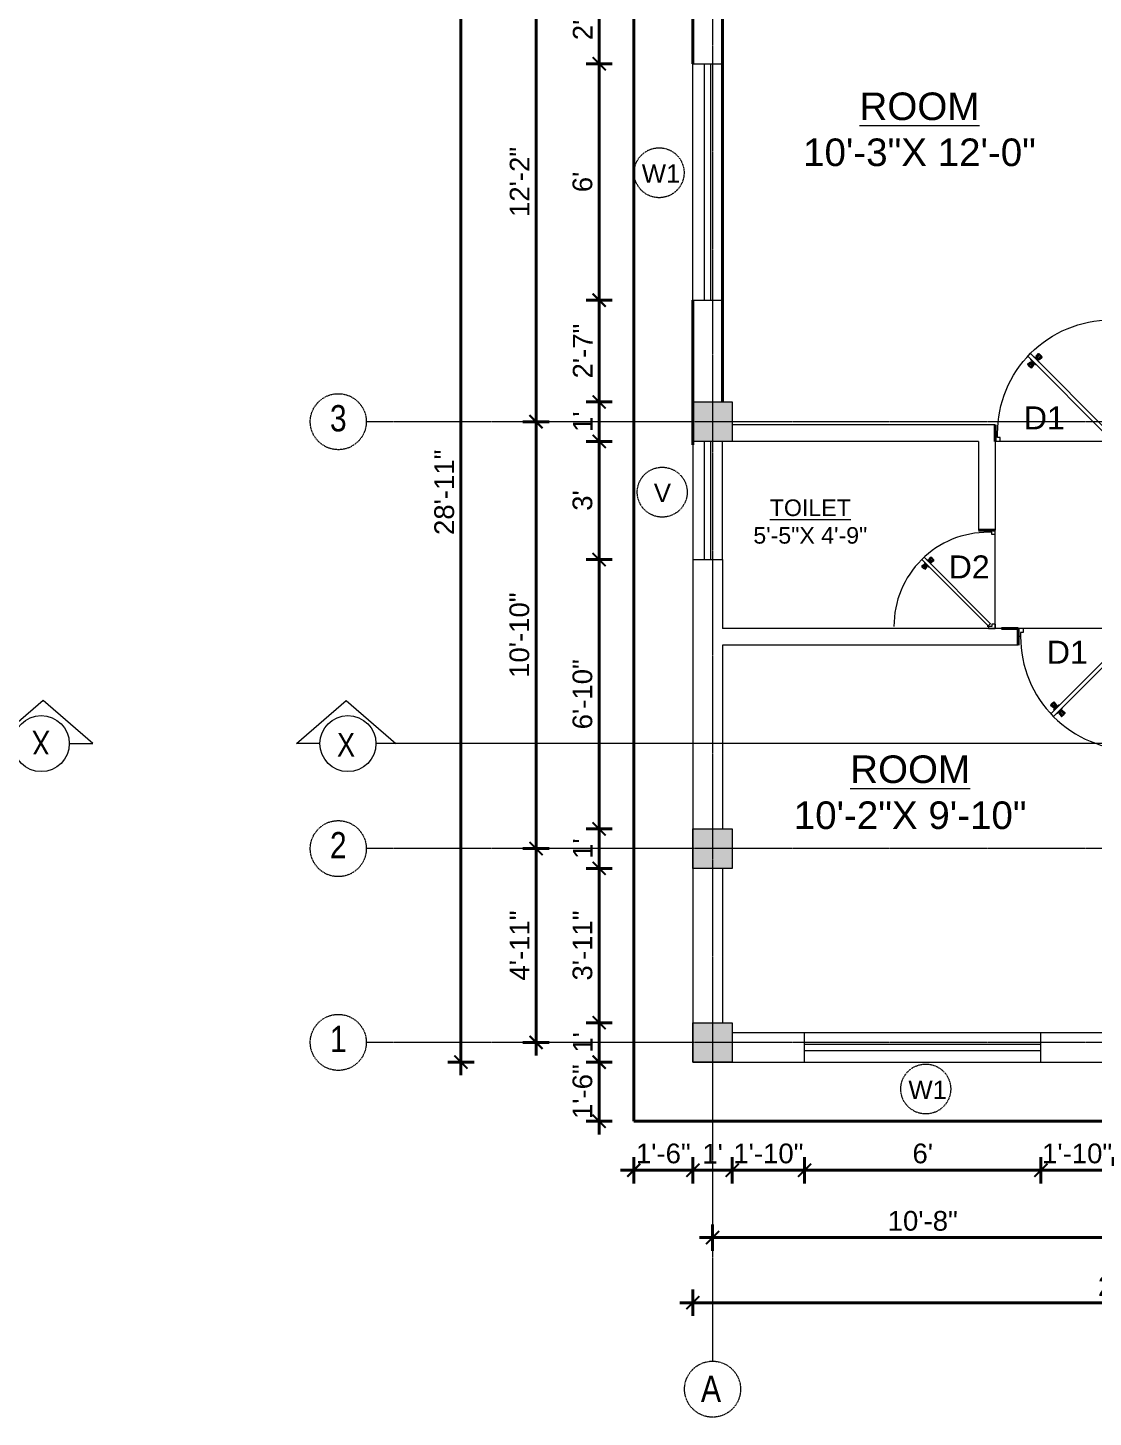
# Model space of a CAD drawing. Header units: inches. Extents: x 160056 to 168773, y -25300 to -22134.
# Drawn here: x 161414 to 161738.4, y -23704.1 to -23281.1 of the extents above; entities that cross this region are included whole.
import ezdxf

# ---------------------------------------------------------------- set-up
doc = ezdxf.new("R2010")
doc.units = ezdxf.units.IN
doc.header["$LTSCALE"] = 0.5
doc.header["$MEASUREMENT"] = 0
doc.header["$PDMODE"] = 66
doc.linetypes.add('CENTER', pattern=[2, 1.25, -0.25, 0.25, -0.25])
for name, color, linetype, lineweight in [('Annotate-Lite.w', 177, 'Continuous', 9), ('Annotations-Bold.w', 177, 'Continuous', 13), ('DOOR & WIN', 1, 'Continuous', 25), ('PUERTAS', 7, 'Continuous', 9), ('TEXT', 220, 'Continuous', 9), ('wall', 1, 'Continuous', 40)]:
    doc.layers.add(name, color=color, linetype=linetype, lineweight=lineweight)
doc.styles.add('ARAIL', font='ARIALN.TTF')
doc.styles.add('DIMTEXT', font='arial.ttf', dxfattribs={"height": 6})
doc.styles.add('gaurav', font='arial.ttf')
doc.styles.get("Standard").update_dxf_attribs({"font": 'arial.ttf'})
doc.dimstyles.new('1 by 96', dxfattribs={"dimtxt": 6, "dimasz": 4, "dimexe": 4, "dimexo": 4, "dimgap": 2, "dimtad": 1, "dimdec": 0, "dimzin": 0, "dimdsep": 46, "dimlunit": 4, "dimtxsty": 'Standard', "dimblk": 'ARCHTICK', "dimcen": 0, "dimdle": 4, "dimadec": 0, "dimazin": 0, "dimtfac": 1, "dimtdec": 0, "dimtix": 1, "dimtofl": 0, "dimtmove": 1, "dimatfit": 3, "dimldrblk": 'ARCHTICK', "dimfxl": 4, "dimfxlon": 1, "dimtolj": 1, "dimtzin": 0, "dimlwd": -1, "dimlwe": -1, "dimarcsym": 0})

# ---------------------------------------------------------------- blocks, each defined once
blk = doc.blocks.new('2ft6in')
at = {"layer": 'PUERTAS', "color": 2}
for p, q in [((0.84, 2.1), (21.02, 22.28)), ((21.71, 21.6), (1.47, 1.37)), ((18.33, 21.76), (18.31, 21.77)), ((21.71, 21.6), (21.02, 22.28)), ((21.18, 18.9), (21.2, 18.89)), ((0, 2), (0, 0)), ((0.6, 2), (0, 2)), ((1.33, 0), (0, 0)), ((0.6, 1.26), (0.6, 2.04)), ((0.67, 1.26), (0.6, 1.26)), ((0.67, 1.26), (0.67, 2.01)), ((0.67, 1), (0.67, 1.26)), ((1.33, 1), (0.67, 1)), ((1.31, 1.53), (0.79, 2.06)), ((1.36, 1.58), (0.81, 2.12)), ((1.36, 1.58), (1.31, 1.53)), ((1.47, 1.37), (1.31, 1.53)), ((1.33, 0), (1.33, 1)), ((28.67, 0), (28.67, 1)), ((28.67, 1), (29.33, 1)), ((28.67, 0), (30, 0)), ((29.33, 1), (29.33, 2)), ((29.33, 2), (30, 2)), ((30, 0), (30, 2))]:
    blk.add_line(p, q, dxfattribs=at)
at = {"layer": 'PUERTAS', "color": 8}
for p, q in [((18.81, 20.78), (18.04, 21.4)), ((18.86, 20.83), (18.08, 21.46)), ((18.95, 20.92), (18.2, 21.58)), ((18.44, 21.9), (18.31, 21.77)), ((19.07, 21.03), (18.34, 21.72)), ((18.44, 21.9), (18.56, 22.02)), ((18.58, 22.01), (18.56, 22.02)), ((19.3, 21.26), (18.61, 22)), ((19.42, 21.38), (18.75, 22.14)), ((19.51, 21.48), (18.88, 22.26)), ((19.55, 21.53), (18.93, 22.3)), ((19.4, 21.08), (19.31, 21.17)), ((19.47, 21.15), (19.38, 21.24)), ((19.51, 21.19), (19.42, 21.28)), ((19.53, 21.21), (19.44, 21.3)), ((19.89, 21.24), (19.58, 21.08)), ((20.07, 21.42), (19.64, 21.15)), ((18.91, 20.27), (19.19, 20.69)), ((19.13, 20.8), (19.03, 20.9)), ((19.15, 20.82), (19.05, 20.92)), ((19.09, 20.44), (19.25, 20.76)), ((19.19, 20.87), (19.1, 20.96)), ((19.25, 20.93), (19.16, 21.02)), ((19.28, 20.63), (19.32, 20.83)), ((19.43, 20.78), (19.4, 20.9)), ((19.55, 20.91), (19.43, 20.94)), ((19.7, 21.06), (19.51, 21.01)), ((19.69, 19.49), (20.12, 19.76)), ((19.87, 19.67), (20.18, 19.83)), ((20.06, 19.85), (20.25, 19.9)), ((20.21, 20), (20.33, 19.97)), ((20.21, 19.38), (20.83, 18.61)), ((20.23, 19.7), (20.32, 19.61)), ((20.25, 19.72), (20.34, 19.63)), ((20.25, 19.43), (20.88, 18.65)), ((20.29, 19.76), (20.38, 19.67)), ((20.33, 20.13), (20.36, 20.01)), ((20.34, 19.53), (21, 18.77)), ((20.36, 19.83), (20.45, 19.74)), ((20.48, 20.28), (20.44, 20.08)), ((20.46, 19.64), (21.14, 18.91)), ((20.5, 19.98), (20.6, 19.89)), ((20.67, 20.47), (20.51, 20.15)), ((20.85, 20.64), (20.57, 20.22)), ((20.57, 20.04), (20.66, 19.95)), ((20.61, 20.09), (20.7, 19.99)), ((20.63, 20.11), (20.72, 20.01)), ((20.69, 19.87), (21.42, 19.19)), ((20.81, 19.99), (21.56, 19.33)), ((20.9, 20.08), (21.68, 19.45)), ((20.95, 20.13), (21.72, 19.51)), ((21.32, 19.01), (21.2, 18.89)), ((21.32, 19.01), (21.44, 19.14)), ((21.43, 19.15), (21.44, 19.14)), ((0, 0), (30, 0))]:
    blk.add_line(p, q, dxfattribs=at)
at = {"layer": 'PUERTAS', "color": 1}
for p, q in [((18.06, 21.44), (18.48, 21.86)), ((18.74, 20.79), (18.06, 21.34)), ((18.08, 21.51), (18.45, 21.88)), ((18.11, 21.49), (18.08, 21.51)), ((18.82, 22.25), (18.45, 21.88)), ((18.9, 22.28), (18.48, 21.86)), ((18.84, 22.23), (18.82, 22.25)), ((19.54, 21.59), (18.99, 22.27)), ((19.54, 21.5), (19.18, 21.15)), ((19.45, 21.31), (19.24, 21.1)), ((19.55, 21.22), (19.33, 21.01)), ((19.45, 21.41), (19.45, 21.41)), ((19.54, 21.22), (19.45, 21.31)), ((19.64, 21.23), (19.64, 21.23)), ((19.74, 21.24), (19.73, 21.23)), ((20.12, 21.49), (19.74, 21.24)), ((20.22, 21.48), (20.22, 21.49)), ((18.83, 20.8), (19.18, 21.15)), ((18.84, 20.21), (19.1, 20.6)), ((18.85, 20.11), (18.84, 20.12)), ((18.92, 20.89), (18.93, 20.88)), ((19.02, 20.88), (19.24, 21.1)), ((19.12, 20.8), (19.03, 20.89)), ((19.1, 20.7), (19.11, 20.69)), ((19.1, 20.6), (19.1, 20.6)), ((19.11, 20.79), (19.33, 21.01)), ((19.53, 19.43), (19.54, 19.42)), ((19.64, 19.42), (20.02, 19.67)), ((20.02, 19.67), (20.03, 19.68)), ((20.12, 19.68), (20.12, 19.68)), ((20.21, 19.69), (20.43, 19.9)), ((20.22, 19.41), (20.57, 19.76)), ((20.22, 19.69), (20.31, 19.6)), ((20.22, 19.32), (20.76, 18.64)), ((20.31, 19.6), (20.52, 19.81)), ((20.31, 19.5), (20.31, 19.5)), ((20.65, 20.12), (20.43, 19.9)), ((20.74, 20.03), (20.52, 19.81)), ((20.93, 20.11), (20.57, 19.76)), ((20.64, 20.11), (20.73, 20.02)), ((20.66, 20.31), (20.65, 20.31)), ((20.65, 20.21), (20.65, 20.22)), ((20.91, 20.7), (20.66, 20.31)), ((20.84, 20.02), (20.83, 20.03)), ((20.86, 18.63), (21.28, 19.05)), ((20.91, 20.8), (20.91, 20.79)), ((20.91, 18.68), (20.94, 18.66)), ((20.94, 18.66), (21.31, 19.03)), ((21.02, 20.12), (21.7, 19.57)), ((21.7, 19.47), (21.28, 19.05)), ((21.67, 19.4), (21.31, 19.03)), ((21.65, 19.42), (21.67, 19.4))]:
    blk.add_line(p, q, dxfattribs=at)
at = {"layer": 'PUERTAS', "color": 2}
for radius in [0.129, 0.0627]:
    blk.add_circle((0.68, 2.14), radius, dxfattribs=at)
at = {"layer": 'PUERTAS', "color": 8}
blk.add_arc((0.68, 2.14), 28.65, 359.7285, 90.0333, dxfattribs=at)
at = {"layer": 'PUERTAS', "color": 1}
for centre, start, end in [((18.94, 22.23), 38.9236, 135), ((19.4, 21.36), 315, 45), ((19.49, 21.55), 315, 38.9236), ((19.6, 21.18), 50.2572, 135), ((19.68, 21.28), 230.2572, 315), ((20.17, 21.44), 45, 135), ((18.78, 20.84), 231.0764, 315), ((18.89, 20.16), 135, 225), ((18.97, 20.93), 225, 315), ((19.16, 20.74), 135, 219.7428), ((19.06, 20.65), 315, 39.7428), ((19.59, 19.47), 225, 315), ((20.07, 19.63), 50.2572, 135), ((20.16, 19.73), 230.2572, 315), ((20.27, 19.36), 135, 218.9236), ((20.35, 19.55), 135, 225), ((20.7, 20.26), 135, 219.7428), ((20.6, 20.17), 315, 39.7428), ((20.78, 19.98), 45, 135), ((20.82, 18.68), 218.9236, 315), ((20.87, 20.75), 315, 45), ((20.98, 20.07), 51.0764, 135), ((21.65, 19.52), 315, 51.0764)]:
    blk.add_arc(centre, 0.0667, start, end, dxfattribs=at)
blk = doc.blocks.new('*U216')
at = {"color": 3}
blk.add_blockref('2ft6in', (0, 0), dxfattribs=at)
blk = doc.blocks.new('3ft')
at = {"layer": 'PUERTAS', "color": 6}
for p, q in [((1.01, 2.52), (25.23, 26.74)), ((26.05, 25.92), (1.77, 1.64)), ((26.05, 25.92), (25.23, 26.74)), ((0, 2.4), (0, 0)), ((0.72, 2.4), (0, 2.4)), ((1.6, 0), (0, 0)), ((0.72, 1.52), (0.72, 2.44)), ((0.8, 1.52), (0.72, 1.52)), ((0.8, 1.52), (0.8, 2.41)), ((0.8, 1.2), (0.8, 1.52)), ((1.6, 1.2), (0.8, 1.2)), ((1.57, 1.84), (0.94, 2.47)), ((1.63, 1.89), (0.97, 2.55)), ((1.63, 1.89), (1.57, 1.84)), ((1.77, 1.64), (1.57, 1.84)), ((1.6, 0), (1.6, 1.2)), ((34.4, 0), (34.4, 1.2)), ((34.4, 1.2), (35.2, 1.2)), ((34.4, 0), (36, 0)), ((35.2, 1.2), (35.2, 2.4)), ((35.2, 2.4), (36, 2.4)), ((36, 0), (36, 2.4))]:
    blk.add_line(p, q, dxfattribs=at)
at = {"layer": 'PUERTAS', "color": 8}
for p, q in [((22.57, 24.94), (21.65, 25.68)), ((22.63, 24.99), (21.69, 25.75)), ((22.74, 25.1), (21.84, 25.9)), ((22.13, 26.28), (21.98, 26.13)), ((22.88, 25.24), (22.01, 26.06)), ((22.13, 26.28), (22.27, 26.42)), ((22.29, 26.41), (22.27, 26.42)), ((23.16, 25.52), (22.34, 26.39)), ((23.3, 25.66), (22.5, 26.56)), ((23.41, 25.77), (22.65, 26.71)), ((23.46, 25.83), (22.72, 26.75)), ((23.28, 25.3), (23.17, 25.41)), ((23.36, 25.37), (23.25, 25.49)), ((23.41, 25.43), (23.3, 25.54)), ((23.44, 25.45), (23.33, 25.56)), ((23.87, 25.49), (23.49, 25.3)), ((24.08, 25.71), (23.57, 25.38)), ((22.69, 24.32), (23.02, 24.83)), ((22.95, 24.96), (22.84, 25.07)), ((22.98, 24.99), (22.86, 25.1)), ((23.03, 25.04), (22.91, 25.15)), ((22.91, 24.53), (23.1, 24.91)), ((23.11, 25.12), (22.99, 25.23)), ((23.13, 24.76), (23.18, 24.99)), ((23.31, 24.94), (23.28, 25.08)), ((23.46, 25.09), (23.32, 25.13)), ((23.64, 25.27), (23.41, 25.22)), ((23.63, 23.38), (24.14, 23.72)), ((23.84, 23.6), (24.22, 23.79)), ((24.07, 23.82), (24.3, 23.88)), ((24.25, 24), (24.39, 23.97)), ((24.25, 23.26), (24.99, 22.34)), ((24.27, 23.64), (24.38, 23.53)), ((24.3, 23.67), (24.41, 23.56)), ((24.3, 23.32), (25.06, 22.38)), ((24.35, 23.72), (24.46, 23.61)), ((24.4, 24.15), (24.43, 24.01)), ((24.41, 23.43), (25.2, 22.53)), ((24.43, 23.8), (24.54, 23.69)), ((24.58, 24.33), (24.52, 24.1)), ((24.55, 23.57), (25.37, 22.7)), ((24.6, 23.97), (24.72, 23.86)), ((24.8, 24.56), (24.61, 24.18)), ((25.02, 24.77), (24.68, 24.26)), ((24.68, 24.05), (24.79, 23.94)), ((24.73, 24.1), (24.85, 23.99)), ((24.76, 24.13), (24.87, 24.02)), ((24.83, 23.85), (25.7, 23.03)), ((24.97, 23.99), (25.87, 23.2)), ((25.08, 24.1), (26.02, 23.34)), ((25.14, 24.15), (26.06, 23.41)), ((25.58, 22.82), (25.43, 22.67)), ((25.58, 22.82), (25.73, 22.97)), ((25.72, 22.98), (25.73, 22.97)), ((0, 0), (36, 0))]:
    blk.add_line(p, q, dxfattribs=at)
at = {"layer": 'PUERTAS', "color": 1}
for p, q in [((21.67, 25.73), (22.17, 26.23)), ((22.49, 24.95), (21.67, 25.61)), ((21.7, 25.82), (22.14, 26.26)), ((21.73, 25.79), (21.7, 25.82)), ((22.58, 26.7), (22.14, 26.26)), ((22.67, 26.73), (22.17, 26.23)), ((22.61, 26.67), (22.58, 26.7)), ((23.45, 25.91), (22.79, 26.73)), ((23.44, 25.81), (23.02, 25.38)), ((23.34, 25.58), (23.08, 25.32)), ((23.46, 25.47), (23.19, 25.21)), ((23.33, 25.7), (23.34, 25.69)), ((23.45, 25.46), (23.33, 25.57)), ((23.57, 25.47), (23.57, 25.47)), ((24.15, 25.79), (23.68, 25.48)), ((23.68, 25.48), (23.68, 25.48)), ((24.27, 25.78), (24.26, 25.79)), ((22.6, 24.96), (23.02, 25.38)), ((22.61, 24.25), (22.92, 24.72)), ((22.62, 24.13), (22.61, 24.14)), ((22.7, 25.07), (22.71, 25.06)), ((22.82, 25.06), (23.08, 25.32)), ((22.94, 24.95), (22.83, 25.07)), ((22.92, 24.72), (22.92, 24.72)), ((22.93, 24.94), (23.19, 25.21)), ((22.93, 24.84), (22.93, 24.83)), ((23.44, 23.31), (23.45, 23.3)), ((23.56, 23.3), (24.03, 23.61)), ((24.03, 23.61), (24.03, 23.62)), ((24.14, 23.62), (24.14, 23.62)), ((24.25, 23.62), (24.51, 23.89)), ((24.26, 23.29), (24.69, 23.71)), ((24.26, 23.63), (24.37, 23.52)), ((24.26, 23.18), (24.92, 22.37)), ((24.37, 23.52), (24.63, 23.77)), ((24.37, 23.4), (24.37, 23.4)), ((24.78, 24.15), (24.51, 23.89)), ((24.89, 24.03), (24.63, 23.77)), ((25.11, 24.14), (24.69, 23.71)), ((24.77, 24.14), (24.88, 24.03)), ((24.79, 24.38), (24.78, 24.37)), ((24.78, 24.26), (24.78, 24.26)), ((25.1, 24.84), (24.79, 24.38)), ((25, 24.03), (25, 24.03)), ((25.04, 22.36), (25.54, 22.86)), ((25.09, 24.96), (25.1, 24.95)), ((25.1, 22.42), (25.13, 22.39)), ((25.13, 22.39), (25.57, 22.83)), ((25.22, 24.14), (26.03, 23.48)), ((26.04, 23.37), (25.54, 22.86)), ((26.01, 23.27), (25.57, 22.83)), ((25.98, 23.3), (26.01, 23.27))]:
    blk.add_line(p, q, dxfattribs=at)
at = {"layer": 'PUERTAS', "color": 2}
for p, q in [((21.99, 26.11), (21.98, 26.13)), ((25.42, 22.68), (25.43, 22.67))]:
    blk.add_line(p, q, dxfattribs=at)
at = {"layer": 'PUERTAS', "color": 6}
for radius in [0.155, 0.0752]:
    blk.add_circle((0.82, 2.56), radius, dxfattribs=at)
blk.add_arc((0.82, 2.56), 34.38, 359.7285, 90.0333, dxfattribs=at)
at = {"layer": 'PUERTAS', "color": 1}
for centre, start, end in [((22.73, 26.68), 38.9236, 135), ((23.28, 25.63), 315, 45), ((23.39, 25.86), 315, 38.9236), ((23.51, 25.41), 50.2572, 135), ((23.62, 25.53), 230.2572, 315), ((24.2, 25.73), 45, 135), ((22.54, 25.01), 231.0764, 315), ((22.67, 24.2), 135, 225), ((22.77, 25.12), 225, 315), ((22.99, 24.89), 135, 219.7428), ((22.87, 24.78), 315, 39.7428), ((23.51, 23.36), 225, 315), ((24.09, 23.56), 50.2572, 135), ((24.2, 23.68), 230.2572, 315), ((24.32, 23.23), 135, 218.9236), ((24.42, 23.46), 135, 225), ((24.84, 24.31), 135, 219.7428), ((24.72, 24.21), 315, 39.7428), ((24.94, 23.98), 45, 135), ((24.98, 22.42), 218.9236, 315), ((25.04, 24.89), 315, 45), ((25.17, 24.08), 51.0764, 135), ((25.98, 23.42), 315, 51.0764)]:
    blk.add_arc(centre, 0.08, start, end, dxfattribs=at)
blk = doc.blocks.new('*U213')
at = {"color": 3, "xscale": -1}
blk.add_blockref('3ft', (42, 0), dxfattribs=at)
blk = doc.blocks.new('_ArchTick')
at = {"color": 0, "linetype": 'ByBlock', "const_width": 0.15}
blk.add_lwpolyline([(-0.5, -0.5), (0.5, 0.5)], dxfattribs=at)
blk = doc.blocks.new('*D1475')
at = {"layer": 'Defpoints', "color": 0, "transparency": 16777216}
for p in [(161568.8, -23531.02), (161616.54, -23531.02), (161616.54, -23590.02)]:
    blk.add_point(p, dxfattribs=at)
at = {"layer": 'wall', "color": 0, "transparency": 16777216}
for p, q in [((161568.8, -23594.02), (161568.8, -23527.02)), ((161572.8, -23531.02), (161564.8, -23531.02)), ((161572.8, -23590.02), (161564.8, -23590.02))]:
    blk.add_line(p, q, dxfattribs=at)
at = {"layer": 'wall', "color": 0, "transparency": 16777216, "xscale": 4, "yscale": 4, "zscale": 4}
for p, rotation in [((161568.8, -23531.02), 90), ((161568.8, -23590.02), 270)]:
    blk.add_blockref('_ArchTick', p, dxfattribs=dict(at, rotation=rotation))
at = {"layer": 'wall', "color": 0, "transparency": 16777216, "insert": (161563.79, -23560.52), "char_height": 6, "attachment_point": 5, "rotation": 90}
blk.add_mtext('\\A1;4\'-11"', dxfattribs=at)
blk = doc.blocks.new('*D1476')
at = {"layer": 'Defpoints', "color": 0, "transparency": 16777216}
for p in [(161568.8, -23401.02), (161616.54, -23401.02), (161616.54, -23531.02)]:
    blk.add_point(p, dxfattribs=at)
at = {"layer": 'wall', "color": 0, "transparency": 16777216}
for p, q in [((161568.8, -23535.02), (161568.8, -23397.02)), ((161572.8, -23401.02), (161564.8, -23401.02)), ((161572.8, -23531.02), (161564.8, -23531.02))]:
    blk.add_line(p, q, dxfattribs=at)
at = {"layer": 'wall', "color": 0, "transparency": 16777216, "xscale": 4, "yscale": 4, "zscale": 4}
for p, rotation in [((161568.8, -23401.02), 90), ((161568.8, -23531.02), 270)]:
    blk.add_blockref('_ArchTick', p, dxfattribs=dict(at, rotation=rotation))
at = {"layer": 'wall', "color": 0, "transparency": 16777216, "insert": (161563.74, -23466.02), "char_height": 6, "attachment_point": 5, "rotation": 90}
blk.add_mtext('\\A1;10\'-10"', dxfattribs=at)
blk = doc.blocks.new('*D1477')
at = {"layer": 'Defpoints', "color": 0, "transparency": 16777216}
for p in [(161568.8, -23255.02), (161616.54, -23255.02), (161616.54, -23401.02)]:
    blk.add_point(p, dxfattribs=at)
at = {"layer": 'wall', "color": 0, "transparency": 16777216}
for p, q in [((161568.8, -23405.02), (161568.8, -23251.02)), ((161572.8, -23255.02), (161564.8, -23255.02)), ((161572.8, -23401.02), (161564.8, -23401.02))]:
    blk.add_line(p, q, dxfattribs=at)
at = {"layer": 'wall', "color": 0, "transparency": 16777216, "xscale": 4, "yscale": 4, "zscale": 4}
for p, rotation in [((161568.8, -23255.02), 90), ((161568.8, -23401.02), 270)]:
    blk.add_blockref('_ArchTick', p, dxfattribs=dict(at, rotation=rotation))
at = {"layer": 'wall', "color": 0, "transparency": 16777216, "insert": (161563.79, -23328.02), "char_height": 6, "attachment_point": 5, "rotation": 90}
blk.add_mtext('\\A1;12\'-2"', dxfattribs=at)
blk = doc.blocks.new('*D1478')
at = {"layer": 'Defpoints', "color": 0, "transparency": 16777216}
for p in [(161616.54, -23249.02), (161545.92, -23596.02), (161616.54, -23596.02)]:
    blk.add_point(p, dxfattribs=at)
at = {"layer": 'wall', "color": 0, "transparency": 16777216}
for p, q in [((161545.92, -23245.02), (161545.92, -23600.02)), ((161549.92, -23249.02), (161541.92, -23249.02)), ((161549.92, -23596.02), (161541.92, -23596.02))]:
    blk.add_line(p, q, dxfattribs=at)
at = {"layer": 'wall', "color": 0, "transparency": 16777216, "xscale": 4, "yscale": 4, "zscale": 4}
for p, rotation in [((161545.92, -23249.02), 90), ((161545.92, -23596.02), 270)]:
    blk.add_blockref('_ArchTick', p, dxfattribs=dict(at, rotation=rotation))
at = {"layer": 'wall', "color": 0, "transparency": 16777216, "insert": (161540.86, -23422.52), "char_height": 6, "attachment_point": 5, "rotation": 90}
blk.add_mtext('\\A1;28\'-11"', dxfattribs=at)
blk = doc.blocks.new('*D1489')
at = {"layer": 'Defpoints', "color": 0, "transparency": 16777216}
for p in [(161622.54, -23596.02), (161750.54, -23596.02), (161750.54, -23649.45)]:
    blk.add_point(p, dxfattribs=at)
at = {"layer": 'wall', "color": 0, "transparency": 16777216}
for p, q in [((161622.54, -23645.45), (161622.54, -23653.45)), ((161750.54, -23645.45), (161750.54, -23653.45)), ((161618.54, -23649.45), (161754.54, -23649.45))]:
    blk.add_line(p, q, dxfattribs=at)
at = {"layer": 'wall', "color": 0, "transparency": 16777216, "xscale": 4, "yscale": 4, "zscale": 4, "rotation": 180}
blk.add_blockref('_ArchTick', (161622.54, -23649.45), dxfattribs=at)
at = {"layer": 'wall', "color": 0, "transparency": 16777216, "xscale": 4, "yscale": 4, "zscale": 4}
blk.add_blockref('_ArchTick', (161750.54, -23649.45), dxfattribs=at)
at = {"layer": 'wall', "color": 0, "transparency": 16777216, "insert": (161686.54, -23644.39), "char_height": 6, "attachment_point": 5}
blk.add_mtext('\\A1;10\'-8"', dxfattribs=at)
blk = doc.blocks.new('*D1491')
at = {"layer": 'Defpoints', "color": 0, "transparency": 16777216}
for p in [(161884.54, -23537.02), (161616.54, -23596.02), (161884.54, -23669.28)]:
    blk.add_point(p, dxfattribs=at)
at = {"layer": 'wall', "color": 0, "transparency": 16777216}
for p, q in [((161616.54, -23665.28), (161616.54, -23673.28)), ((161884.54, -23665.28), (161884.54, -23673.28)), ((161612.54, -23669.28), (161888.54, -23669.28))]:
    blk.add_line(p, q, dxfattribs=at)
at = {"layer": 'wall', "color": 0, "transparency": 16777216, "xscale": 4, "yscale": 4, "zscale": 4, "rotation": 180}
blk.add_blockref('_ArchTick', (161616.54, -23669.28), dxfattribs=at)
at = {"layer": 'wall', "color": 0, "transparency": 16777216, "xscale": 4, "yscale": 4, "zscale": 4}
blk.add_blockref('_ArchTick', (161884.54, -23669.28), dxfattribs=at)
at = {"layer": 'wall', "color": 0, "transparency": 16777216, "insert": (161750.54, -23664.27), "char_height": 6, "attachment_point": 5}
blk.add_mtext('\\A1;22\'-4"', dxfattribs=at)
blk = doc.blocks.new('*D1555')
at = {"layer": 'Defpoints', "color": 0, "transparency": 16777216}
for p in [(161616.54, -23261.02), (161588.01, -23292.02), (161616.54, -23292.02)]:
    blk.add_point(p, dxfattribs=at)
at = {"layer": 'wall', "color": 0, "transparency": 16777216}
for p, q in [((161588.01, -23257.02), (161588.01, -23296.02)), ((161592.01, -23261.02), (161584.01, -23261.02)), ((161592.01, -23292.02), (161584.01, -23292.02))]:
    blk.add_line(p, q, dxfattribs=at)
at = {"layer": 'wall', "color": 0, "transparency": 16777216, "xscale": 4, "yscale": 4, "zscale": 4}
for p, rotation in [((161588.01, -23261.02), 90), ((161588.01, -23292.02), 270)]:
    blk.add_blockref('_ArchTick', p, dxfattribs=dict(at, rotation=rotation))
at = {"layer": 'wall', "color": 0, "transparency": 16777216, "insert": (161583, -23276.52), "char_height": 6, "attachment_point": 5, "rotation": 90}
blk.add_mtext('\\A1;2\'-7"', dxfattribs=at)
blk = doc.blocks.new('*D1556')
at = {"layer": 'Defpoints', "color": 0, "transparency": 16777216}
for p in [(161616.54, -23292.02), (161588.01, -23364.02), (161616.54, -23364.02)]:
    blk.add_point(p, dxfattribs=at)
at = {"layer": 'wall', "color": 0, "transparency": 16777216}
for p, q in [((161588.01, -23288.02), (161588.01, -23368.02)), ((161592.01, -23292.02), (161584.01, -23292.02)), ((161592.01, -23364.02), (161584.01, -23364.02))]:
    blk.add_line(p, q, dxfattribs=at)
at = {"layer": 'wall', "color": 0, "transparency": 16777216, "xscale": 4, "yscale": 4, "zscale": 4}
for p, rotation in [((161588.01, -23292.02), 90), ((161588.01, -23364.02), 270)]:
    blk.add_blockref('_ArchTick', p, dxfattribs=dict(at, rotation=rotation))
at = {"layer": 'wall', "color": 0, "transparency": 16777216, "insert": (161582.95, -23328.02), "char_height": 6, "attachment_point": 5, "rotation": 90}
blk.add_mtext("\\A1;6'", dxfattribs=at)
blk = doc.blocks.new('*D1557')
at = {"layer": 'Defpoints', "color": 0, "transparency": 16777216}
for p in [(161616.54, -23364.02), (161588.01, -23395.02), (161616.54, -23395.02)]:
    blk.add_point(p, dxfattribs=at)
at = {"layer": 'wall', "color": 0, "transparency": 16777216}
for p, q in [((161588.01, -23360.02), (161588.01, -23399.02)), ((161592.01, -23364.02), (161584.01, -23364.02)), ((161592.01, -23395.02), (161584.01, -23395.02))]:
    blk.add_line(p, q, dxfattribs=at)
at = {"layer": 'wall', "color": 0, "transparency": 16777216, "xscale": 4, "yscale": 4, "zscale": 4}
for p, rotation in [((161588.01, -23364.02), 90), ((161588.01, -23395.02), 270)]:
    blk.add_blockref('_ArchTick', p, dxfattribs=dict(at, rotation=rotation))
at = {"layer": 'wall', "color": 0, "transparency": 16777216, "insert": (161583, -23379.52), "char_height": 6, "attachment_point": 5, "rotation": 90}
blk.add_mtext('\\A1;2\'-7"', dxfattribs=at)
blk = doc.blocks.new('*D1558')
at = {"layer": 'Defpoints', "color": 0, "transparency": 16777216}
for p in [(161616.54, -23395.02), (161588.01, -23407.02), (161616.54, -23407.02)]:
    blk.add_point(p, dxfattribs=at)
at = {"layer": 'wall', "color": 0, "transparency": 16777216}
for p, q in [((161592.01, -23395.02), (161584.01, -23395.02)), ((161588.01, -23391.02), (161588.01, -23411.02)), ((161592.01, -23407.02), (161584.01, -23407.02))]:
    blk.add_line(p, q, dxfattribs=at)
at = {"layer": 'wall', "color": 0, "transparency": 16777216, "xscale": 4, "yscale": 4, "zscale": 4}
for p, rotation in [((161588.01, -23395.02), 90), ((161588.01, -23407.02), 270)]:
    blk.add_blockref('_ArchTick', p, dxfattribs=dict(at, rotation=rotation))
at = {"layer": 'wall', "color": 0, "transparency": 16777216, "insert": (161583, -23401.02), "char_height": 6, "attachment_point": 5, "rotation": 90}
blk.add_mtext("\\A1;1'", dxfattribs=at)
blk = doc.blocks.new('*D1549')
at = {"layer": 'Defpoints', "color": 0, "transparency": 16777216}
for p in [(161616.54, -23407.02), (161588.01, -23443.02), (161616.54, -23443.02)]:
    blk.add_point(p, dxfattribs=at)
at = {"layer": 'wall', "color": 0, "transparency": 16777216}
for p, q in [((161588.01, -23403.02), (161588.01, -23447.02)), ((161592.01, -23407.02), (161584.01, -23407.02)), ((161592.01, -23443.02), (161584.01, -23443.02))]:
    blk.add_line(p, q, dxfattribs=at)
at = {"layer": 'wall', "color": 0, "transparency": 16777216, "xscale": 4, "yscale": 4, "zscale": 4}
for p, rotation in [((161588.01, -23407.02), 90), ((161588.01, -23443.02), 270)]:
    blk.add_blockref('_ArchTick', p, dxfattribs=dict(at, rotation=rotation))
at = {"layer": 'wall', "color": 0, "transparency": 16777216, "insert": (161582.95, -23425.02), "char_height": 6, "attachment_point": 5, "rotation": 90}
blk.add_mtext("\\A1;3'", dxfattribs=at)
blk = doc.blocks.new('*D1550')
at = {"layer": 'Defpoints', "color": 0, "transparency": 16777216}
for p in [(161616.54, -23443.02), (161588.01, -23525.02), (161616.54, -23525.02)]:
    blk.add_point(p, dxfattribs=at)
at = {"layer": 'wall', "color": 0, "transparency": 16777216}
for p, q in [((161588.01, -23439.02), (161588.01, -23529.02)), ((161592.01, -23443.02), (161584.01, -23443.02)), ((161592.01, -23525.02), (161584.01, -23525.02))]:
    blk.add_line(p, q, dxfattribs=at)
at = {"layer": 'wall', "color": 0, "transparency": 16777216, "xscale": 4, "yscale": 4, "zscale": 4}
for p, rotation in [((161588.01, -23443.02), 90), ((161588.01, -23525.02), 270)]:
    blk.add_blockref('_ArchTick', p, dxfattribs=dict(at, rotation=rotation))
at = {"layer": 'wall', "color": 0, "transparency": 16777216, "insert": (161582.95, -23484.02), "char_height": 6, "attachment_point": 5, "rotation": 90}
blk.add_mtext('\\A1;6\'-10"', dxfattribs=at)
blk = doc.blocks.new('*D1551')
at = {"layer": 'Defpoints', "color": 0, "transparency": 16777216}
for p in [(161616.54, -23525.02), (161588.01, -23537.02), (161616.54, -23537.02)]:
    blk.add_point(p, dxfattribs=at)
at = {"layer": 'wall', "color": 0, "transparency": 16777216}
for p, q in [((161588.01, -23521.02), (161588.01, -23541.02)), ((161592.01, -23525.02), (161584.01, -23525.02)), ((161592.01, -23537.02), (161584.01, -23537.02))]:
    blk.add_line(p, q, dxfattribs=at)
at = {"layer": 'wall', "color": 0, "transparency": 16777216, "xscale": 4, "yscale": 4, "zscale": 4}
for p, rotation in [((161588.01, -23525.02), 90), ((161588.01, -23537.02), 270)]:
    blk.add_blockref('_ArchTick', p, dxfattribs=dict(at, rotation=rotation))
at = {"layer": 'wall', "color": 0, "transparency": 16777216, "insert": (161583, -23531.02), "char_height": 6, "attachment_point": 5, "rotation": 90}
blk.add_mtext("\\A1;1'", dxfattribs=at)
blk = doc.blocks.new('*D1552')
at = {"layer": 'Defpoints', "color": 0, "transparency": 16777216}
for p in [(161616.54, -23537.02), (161588.01, -23584.02), (161616.54, -23584.02)]:
    blk.add_point(p, dxfattribs=at)
at = {"layer": 'wall', "color": 0, "transparency": 16777216}
for p, q in [((161588.01, -23533.02), (161588.01, -23588.02)), ((161592.01, -23537.02), (161584.01, -23537.02)), ((161592.01, -23584.02), (161584.01, -23584.02))]:
    blk.add_line(p, q, dxfattribs=at)
at = {"layer": 'wall', "color": 0, "transparency": 16777216, "xscale": 4, "yscale": 4, "zscale": 4}
for p, rotation in [((161588.01, -23537.02), 90), ((161588.01, -23584.02), 270)]:
    blk.add_blockref('_ArchTick', p, dxfattribs=dict(at, rotation=rotation))
at = {"layer": 'wall', "color": 0, "transparency": 16777216, "insert": (161582.95, -23560.52), "char_height": 6, "attachment_point": 5, "rotation": 90}
blk.add_mtext('\\A1;3\'-11"', dxfattribs=at)
blk = doc.blocks.new('*D1553')
at = {"layer": 'Defpoints', "color": 0, "transparency": 16777216}
for p in [(161616.54, -23584.02), (161588.01, -23596.02), (161616.54, -23596.02)]:
    blk.add_point(p, dxfattribs=at)
at = {"layer": 'wall', "color": 0, "transparency": 16777216}
for p, q in [((161588.01, -23580.02), (161588.01, -23600.02)), ((161592.01, -23584.02), (161584.01, -23584.02)), ((161592.01, -23596.02), (161584.01, -23596.02))]:
    blk.add_line(p, q, dxfattribs=at)
at = {"layer": 'wall', "color": 0, "transparency": 16777216, "xscale": 4, "yscale": 4, "zscale": 4}
for p, rotation in [((161588.01, -23584.02), 90), ((161588.01, -23596.02), 270)]:
    blk.add_blockref('_ArchTick', p, dxfattribs=dict(at, rotation=rotation))
at = {"layer": 'wall', "color": 0, "transparency": 16777216, "insert": (161583, -23590.02), "char_height": 6, "attachment_point": 5, "rotation": 90}
blk.add_mtext("\\A1;1'", dxfattribs=at)
blk = doc.blocks.new('*D1494')
at = {"layer": 'Defpoints', "color": 0, "transparency": 16777216}
for p in [(161616.54, -23596.02), (161588.01, -23614.02), (161598.54, -23614.02)]:
    blk.add_point(p, dxfattribs=at)
at = {"layer": 'wall', "color": 0, "transparency": 16777216}
for p, q in [((161588.01, -23592.02), (161588.01, -23618.02)), ((161592.01, -23596.02), (161584.01, -23596.02)), ((161592.01, -23614.02), (161584.01, -23614.02))]:
    blk.add_line(p, q, dxfattribs=at)
at = {"layer": 'wall', "color": 0, "transparency": 16777216, "xscale": 4, "yscale": 4, "zscale": 4}
for p, rotation in [((161588.01, -23596.02), 90), ((161588.01, -23614.02), 270)]:
    blk.add_blockref('_ArchTick', p, dxfattribs=dict(at, rotation=rotation))
at = {"layer": 'wall', "color": 0, "transparency": 16777216, "insert": (161582.95, -23605.02), "char_height": 6, "attachment_point": 5, "rotation": 90}
blk.add_mtext('\\A1;1\'-6"', dxfattribs=at)
blk = doc.blocks.new('*D1560')
at = {"layer": 'Defpoints', "color": 0, "transparency": 16777216}
for p in [(161722.54, -23596.02), (161744.54, -23596.02), (161722.54, -23628.94)]:
    blk.add_point(p, dxfattribs=at)
at = {"layer": 'wall', "color": 0, "transparency": 16777216}
for p, q in [((161722.54, -23624.94), (161722.54, -23632.94)), ((161744.54, -23624.94), (161744.54, -23632.94)), ((161748.54, -23628.94), (161718.54, -23628.94))]:
    blk.add_line(p, q, dxfattribs=at)
at = {"layer": 'wall', "color": 0, "transparency": 16777216, "xscale": 4, "yscale": 4, "zscale": 4, "rotation": 180}
blk.add_blockref('_ArchTick', (161722.54, -23628.94), dxfattribs=at)
at = {"layer": 'wall', "color": 0, "transparency": 16777216, "xscale": 4, "yscale": 4, "zscale": 4}
blk.add_blockref('_ArchTick', (161744.54, -23628.94), dxfattribs=at)
at = {"layer": 'wall', "color": 0, "transparency": 16777216, "insert": (161733.54, -23623.87), "char_height": 6, "attachment_point": 5}
blk.add_mtext('\\A1;1\'-10"', dxfattribs=at)
blk = doc.blocks.new('*D1561')
at = {"layer": 'Defpoints', "color": 0, "transparency": 16777216}
for p in [(161650.54, -23596.02), (161722.54, -23596.02), (161650.54, -23628.94)]:
    blk.add_point(p, dxfattribs=at)
at = {"layer": 'wall', "color": 0, "transparency": 16777216}
for p, q in [((161650.54, -23624.94), (161650.54, -23632.94)), ((161722.54, -23624.94), (161722.54, -23632.94)), ((161726.54, -23628.94), (161646.54, -23628.94))]:
    blk.add_line(p, q, dxfattribs=at)
at = {"layer": 'wall', "color": 0, "transparency": 16777216, "xscale": 4, "yscale": 4, "zscale": 4, "rotation": 180}
blk.add_blockref('_ArchTick', (161650.54, -23628.94), dxfattribs=at)
at = {"layer": 'wall', "color": 0, "transparency": 16777216, "xscale": 4, "yscale": 4, "zscale": 4}
blk.add_blockref('_ArchTick', (161722.54, -23628.94), dxfattribs=at)
at = {"layer": 'wall', "color": 0, "transparency": 16777216, "insert": (161686.54, -23623.87), "char_height": 6, "attachment_point": 5}
blk.add_mtext("\\A1;6'", dxfattribs=at)
blk = doc.blocks.new('*D1562')
at = {"layer": 'Defpoints', "color": 0, "transparency": 16777216}
for p in [(161628.54, -23596.02), (161650.54, -23596.02), (161628.54, -23628.94)]:
    blk.add_point(p, dxfattribs=at)
at = {"layer": 'wall', "color": 0, "transparency": 16777216}
for p, q in [((161628.54, -23624.94), (161628.54, -23632.94)), ((161650.54, -23624.94), (161650.54, -23632.94)), ((161654.54, -23628.94), (161624.54, -23628.94))]:
    blk.add_line(p, q, dxfattribs=at)
at = {"layer": 'wall', "color": 0, "transparency": 16777216, "xscale": 4, "yscale": 4, "zscale": 4, "rotation": 180}
blk.add_blockref('_ArchTick', (161628.54, -23628.94), dxfattribs=at)
at = {"layer": 'wall', "color": 0, "transparency": 16777216, "xscale": 4, "yscale": 4, "zscale": 4}
blk.add_blockref('_ArchTick', (161650.54, -23628.94), dxfattribs=at)
at = {"layer": 'wall', "color": 0, "transparency": 16777216, "insert": (161639.54, -23623.87), "char_height": 6, "attachment_point": 5}
blk.add_mtext('\\A1;1\'-10"', dxfattribs=at)
blk = doc.blocks.new('*D1563')
at = {"layer": 'Defpoints', "color": 0, "transparency": 16777216}
for p in [(161616.54, -23596.02), (161628.54, -23596.02), (161616.54, -23628.94)]:
    blk.add_point(p, dxfattribs=at)
at = {"layer": 'wall', "color": 0, "transparency": 16777216}
for p, q in [((161616.54, -23624.94), (161616.54, -23632.94)), ((161628.54, -23624.94), (161628.54, -23632.94)), ((161632.54, -23628.94), (161612.54, -23628.94))]:
    blk.add_line(p, q, dxfattribs=at)
at = {"layer": 'wall', "color": 0, "transparency": 16777216, "xscale": 4, "yscale": 4, "zscale": 4, "rotation": 180}
blk.add_blockref('_ArchTick', (161616.54, -23628.94), dxfattribs=at)
at = {"layer": 'wall', "color": 0, "transparency": 16777216, "xscale": 4, "yscale": 4, "zscale": 4}
blk.add_blockref('_ArchTick', (161628.54, -23628.94), dxfattribs=at)
at = {"layer": 'wall', "color": 0, "transparency": 16777216, "insert": (161622.54, -23623.92), "char_height": 6, "attachment_point": 5}
blk.add_mtext("\\A1;1'", dxfattribs=at)
blk = doc.blocks.new('*D1493')
at = {"layer": 'Defpoints', "color": 0, "transparency": 16777216}
for p in [(161616.54, -23596.02), (161598.54, -23614.02), (161598.54, -23628.94)]:
    blk.add_point(p, dxfattribs=at)
at = {"layer": 'wall', "color": 0, "transparency": 16777216}
for p, q in [((161598.54, -23624.94), (161598.54, -23632.94)), ((161616.54, -23624.94), (161616.54, -23632.94)), ((161620.54, -23628.94), (161594.54, -23628.94))]:
    blk.add_line(p, q, dxfattribs=at)
at = {"layer": 'wall', "color": 0, "transparency": 16777216, "xscale": 4, "yscale": 4, "zscale": 4, "rotation": 180}
blk.add_blockref('_ArchTick', (161598.54, -23628.94), dxfattribs=at)
at = {"layer": 'wall', "color": 0, "transparency": 16777216, "xscale": 4, "yscale": 4, "zscale": 4}
blk.add_blockref('_ArchTick', (161616.54, -23628.94), dxfattribs=at)
at = {"layer": 'wall', "color": 0, "transparency": 16777216, "insert": (161607.54, -23623.87), "char_height": 6, "attachment_point": 5}
blk.add_mtext('\\A1;1\'-6"', dxfattribs=at)

msp = doc.modelspace()

# ---------------------------------------------------------------- hatches: boundary and pattern name
at = {"layer": 'wall'}
for points in [[(161628.54, -23395.02), (161616.54, -23395.02), (161616.54, -23407.02), (161628.54, -23407.02)], [(161628.54, -23525.02), (161616.54, -23525.02), (161616.54, -23537.02), (161628.54, -23537.02)], [(161628.54, -23584.02), (161616.54, -23584.02), (161616.54, -23596.02), (161628.54, -23596.02)]]:
    msp.add_hatch(color=256, dxfattribs=at).paths.add_polyline_path(points)

# ---------------------------------------------------------------- linework, layer by layer
at = {"layer": 'Annotate-Lite.w', "color": 3}
for p, q in [((161616.54, -23292.02), (161625.54, -23292.02)), ((161616.54, -23364.02), (161616.54, -23292.02)), ((161620.04, -23364.02), (161620.04, -23292.02)), ((161622.04, -23364.02), (161622.04, -23292.02)), ((161625.54, -23364.02), (161625.54, -23292.02)), ((161616.54, -23364.02), (161625.54, -23364.02)), ((161616.54, -23407.02), (161616.54, -23443.02)), ((161620.04, -23443.02), (161620.04, -23407.02)), ((161622.04, -23443.02), (161622.04, -23407.02)), ((161625.54, -23443.02), (161625.54, -23407.02)), ((161616.54, -23443.02), (161625.54, -23443.02)), ((161650.54, -23596.02), (161650.54, -23587.02)), ((161650.54, -23587.02), (161722.54, -23587.02)), ((161722.54, -23596.02), (161722.54, -23587.02)), ((161650.54, -23590.52), (161722.54, -23590.52)), ((161650.54, -23592.52), (161722.54, -23592.52)), ((161650.54, -23596.02), (161722.54, -23596.02))]:
    msp.add_line(p, q, dxfattribs=at)
at = {"layer": 'Annotate-Lite.w', "color": 1}
for p, q in [((161708.54, -23402.02), (161628.54, -23402.02)), ((161703.54, -23407.02), (161628.54, -23407.02)), ((161703.54, -23407.02), (161703.54, -23434.02)), ((161708.54, -23407.02), (161708.54, -23434.02)), ((161616.54, -23443.02), (161616.54, -23596.02)), ((161625.54, -23443.02), (161625.54, -23464.02)), ((161710.54, -23464.02), (161625.54, -23464.02)), ((161625.54, -23469.02), (161625.54, -23525.02)), ((161715.54, -23469.02), (161625.54, -23469.02)), ((161625.54, -23537.02), (161625.54, -23584.02)), ((161628.54, -23587.02), (161650.54, -23587.02)), ((161722.54, -23587.02), (161744.54, -23587.02)), ((161616.54, -23596.02), (161650.54, -23596.02)), ((161722.54, -23596.02), (161744.54, -23596.02))]:
    msp.add_line(p, q, dxfattribs=at)
at = {"layer": 'Annotate-Lite.w'}
for p, q in [((161708.54, -23407.02), (161708.54, -23407.02)), ((161715.54, -23464.02), (161715.54, -23464.02))]:
    msp.add_line(p, q, dxfattribs=at)
for points in [[(161616.54, -23395.02), (161628.54, -23395.02), (161628.54, -23407.02), (161616.54, -23407.02)], [(161616.54, -23525.02), (161628.54, -23525.02), (161628.54, -23537.02), (161616.54, -23537.02)], [(161616.54, -23584.02), (161628.54, -23584.02), (161628.54, -23596.02), (161616.54, -23596.02)]]:
    msp.add_lwpolyline(points, close=True, dxfattribs=at)
at = {"layer": 'Annotations-Bold.w', "color": 0, "linetype": 'CENTER', "ltscale": 0.3}
for p, q in [((161622.54, -23184.84), (161622.54, -23687.08)), ((161981.54, -23401.02), (161517.11, -23401.02)), ((161981.54, -23531.02), (161517.11, -23531.02)), ((161981.54, -23590.02), (161517.11, -23590.02))]:
    msp.add_line(p, q, dxfattribs=at)
for centre, radius in [((161606.27, -23325.22), 7.6), ((161508.58, -23401.02), 8.53), ((161607.21, -23422.48), 7.6), ((161508.58, -23531.02), 8.53), ((161508.58, -23590.02), 8.53), ((161687.45, -23604.21), 7.6), ((161622.54, -23695.61), 8.53)]:
    msp.add_circle(centre, radius, dxfattribs=at)
at = {"layer": 'TEXT'}
for points in [[(161426.67, -23499.04), (161433.81, -23499.04), (161418.67, -23485.95), (161403.53, -23499.04)], [(161502.98, -23499.04), (161495.84, -23499.04), (161510.98, -23485.95), (161526.13, -23499.04)], [(161789.36, -23499.04), (161520.05, -23499.04)]]:
    msp.add_lwpolyline(points, dxfattribs=at)
for centre in [(161418.13, -23499.04), (161511.52, -23499.04)]:
    msp.add_circle(centre, 8.53, dxfattribs=at)
at = {"layer": 'wall'}
for p, q in [((161598.54, -23249.02), (161598.54, -23614.02)), ((161616.54, -23261.02), (161616.54, -23292.02)), ((161625.54, -23261.02), (161625.54, -23395.02)), ((161616.54, -23364.02), (161616.54, -23408.02)), ((161708.54, -23407.02), (161708.54, -23402.02)), ((161703.54, -23434.02), (161708.54, -23434.02)), ((161710.54, -23464.02), (161715.54, -23464.02)), ((161715.54, -23464.02), (161715.54, -23469.02)), ((161598.54, -23614.02), (161744.54, -23614.02))]:
    msp.add_line(p, q, dxfattribs=at)

# ---------------------------------------------------------------- block references
at = {"layer": 'DOOR & WIN'}
msp.add_blockref('*U213', (161702.54, -23407.02), dxfattribs=at)
at = {"layer": 'DOOR & WIN', "rotation": 90}
msp.add_blockref('*U216', (161708.54, -23464.02), dxfattribs=at)
at = {"layer": 'DOOR & WIN', "xscale": -1, "rotation": 180}
msp.add_blockref('*U213', (161709.54, -23464.02), dxfattribs=at)

# ---------------------------------------------------------------- texts
at = {"layer": 'Annotations-Bold.w', "color": 0, "linetype": 'CENTER', "ltscale": 0.3, "attachment_point": 2, "style": 'gaurav'}
for s, insert, char_height, width in [('{\\LROOM\\P}10\'-3"X 12\'-0"', (161685.54, -23300.79), 8.4, 77.2712), ('{\\LTOILET\\P}5\'-5"X 4\'-9"', (161652.3, -23424.71), 5.04, 46.3627), ('{\\LROOM\\P}10\'-2"X 9\'-10"', (161682.7, -23502.64), 8.4, 77.2712)]:
    msp.add_mtext(s, dxfattribs=dict(at, insert=insert, char_height=char_height, width=width))
at = {"layer": 'Annotations-Bold.w', "color": 0, "linetype": 'CENTER', "ltscale": 0.3, "attachment_point": 1}
for s, width, insert, char_height, style in [('W1', 8, (161600.99, -23322.67), 5.6, 'gaurav'), ('3', 6.5393, (161506.03, -23395.97), 8, 'ARAIL'), ('V', 8, (161604.66, -23419.92), 5.6, 'gaurav'), ('2', 6.5393, (161506.03, -23525.97), 8, 'ARAIL'), ('1', 6.5393, (161506.03, -23584.97), 8, 'ARAIL'), ('W1', 8, (161682.17, -23601.66), 5.6, 'gaurav'), ('A', 6.5393, (161619, -23691.47), 8, 'ARAIL')]:
    msp.add_mtext_dynamic_manual_height_columns(s, width=width, gutter_width=100, heights=[0], dxfattribs=dict(at, insert=insert, char_height=char_height, style=style))
at = {"layer": 'TEXT', "style": 'DIMTEXT'}
for s, p in [('D1', (161717.32, -23403.36)), ('D2', (161694.43, -23448.74)), ('D1', (161724.32, -23474.71))]:
    msp.add_text(s, height=7, dxfattribs=at).set_placement(p)
at = {"layer": 'TEXT', "insert": (161415.3, -23495.14), "char_height": 7.2, "attachment_point": 9, "rotation": 180, "style": 'ARAIL'}
msp.add_mtext_dynamic_manual_height_columns('X', width=125.4648, gutter_width=90, heights=[0], dxfattribs=at)
at = {"layer": 'TEXT', "insert": (161508.19, -23502.99), "char_height": 7.2, "attachment_point": 7, "style": 'ARAIL'}
msp.add_mtext_dynamic_manual_height_columns('X', width=125.4648, gutter_width=90, heights=[0], dxfattribs=at)

# ---------------------------------------------------------------- dimensions: what is measured, and where the dimension line sits
at = {"layer": 'wall'}
for base, p1, p2, picture, middle in [((161545.92, -23596.02), (161616.54, -23249.02), (161616.54, -23596.02), '*D1478', (161540.86, -23422.52)), ((161568.8, -23255.02), (161616.54, -23401.02), (161616.54, -23255.02), '*D1477', (161563.79, -23328.02)), ((161588.01, -23292.02), (161616.54, -23261.02), (161616.54, -23292.02), '*D1555', (161583, -23276.52)), ((161588.01, -23364.02), (161616.54, -23292.02), (161616.54, -23364.02), '*D1556', (161582.95, -23328.02)), ((161588.01, -23395.02), (161616.54, -23364.02), (161616.54, -23395.02), '*D1557', (161583, -23379.52)), ((161588.01, -23407.02), (161616.54, -23395.02), (161616.54, -23407.02), '*D1558', (161583, -23401.02)), ((161568.8, -23401.02), (161616.54, -23531.02), (161616.54, -23401.02), '*D1476', (161563.74, -23466.02)), ((161588.01, -23443.02), (161616.54, -23407.02), (161616.54, -23443.02), '*D1549', (161582.95, -23425.02)), ((161588.01, -23525.02), (161616.54, -23443.02), (161616.54, -23525.02), '*D1550', (161582.95, -23484.02)), ((161588.01, -23537.02), (161616.54, -23525.02), (161616.54, -23537.02), '*D1551', (161583, -23531.02)), ((161568.8, -23531.02), (161616.54, -23590.02), (161616.54, -23531.02), '*D1475', (161563.79, -23560.52)), ((161588.01, -23584.02), (161616.54, -23537.02), (161616.54, -23584.02), '*D1552', (161582.95, -23560.52)), ((161588.01, -23596.02), (161616.54, -23584.02), (161616.54, -23596.02), '*D1553', (161583, -23590.02))]:
    dim = msp.add_linear_dim(base=base, p1=p1, p2=p2, angle=90, dimstyle='1 by 96', dxfattribs=at)
    dim.commit()
    dim.dimension.update_dxf_attribs({"geometry": picture, "text_midpoint": middle})
for base, p1, p2, picture, middle in [((161884.54, -23669.28), (161616.54, -23596.02), (161884.54, -23537.02), '*D1491', (161750.54, -23664.27)), ((161616.54, -23628.94), (161628.54, -23596.02), (161616.54, -23596.02), '*D1563', (161622.54, -23623.92)), ((161750.54, -23649.45), (161622.54, -23596.02), (161750.54, -23596.02), '*D1489', (161686.54, -23644.39)), ((161650.54, -23628.94), (161722.54, -23596.02), (161650.54, -23596.02), '*D1561', (161686.54, -23623.87))]:
    dim = msp.add_linear_dim(base=base, p1=p1, p2=p2, dimstyle='1 by 96', dxfattribs=at)
    dim.commit()
    dim.dimension.update_dxf_attribs({"geometry": picture, "text_midpoint": middle})
dim = msp.add_linear_dim(base=(161588.01, -23614.02), p1=(161616.54, -23596.02), p2=(161598.54, -23614.02), angle=90, dimstyle='1 by 96', dxfattribs=at)
dim.commit()
dim.dimension.update_dxf_attribs({"geometry": '*D1494', "text_midpoint": (161588.01, -23605.02), "dimtype": 160})
for base, p1, p2, picture, middle in [((161598.54, -23628.94), (161616.54, -23596.02), (161598.54, -23614.02), '*D1493', (161607.54, -23628.94)), ((161628.54, -23628.94), (161650.54, -23596.02), (161628.54, -23596.02), '*D1562', (161639.54, -23628.94)), ((161722.54, -23628.94), (161744.54, -23596.02), (161722.54, -23596.02), '*D1560', (161733.54, -23628.94))]:
    dim = msp.add_linear_dim(base=base, p1=p1, p2=p2, dimstyle='1 by 96', dxfattribs=at)
    dim.commit()
    dim.dimension.update_dxf_attribs({"geometry": picture, "text_midpoint": middle, "dimtype": 160})

doc.saveas('drawing.dxf')
